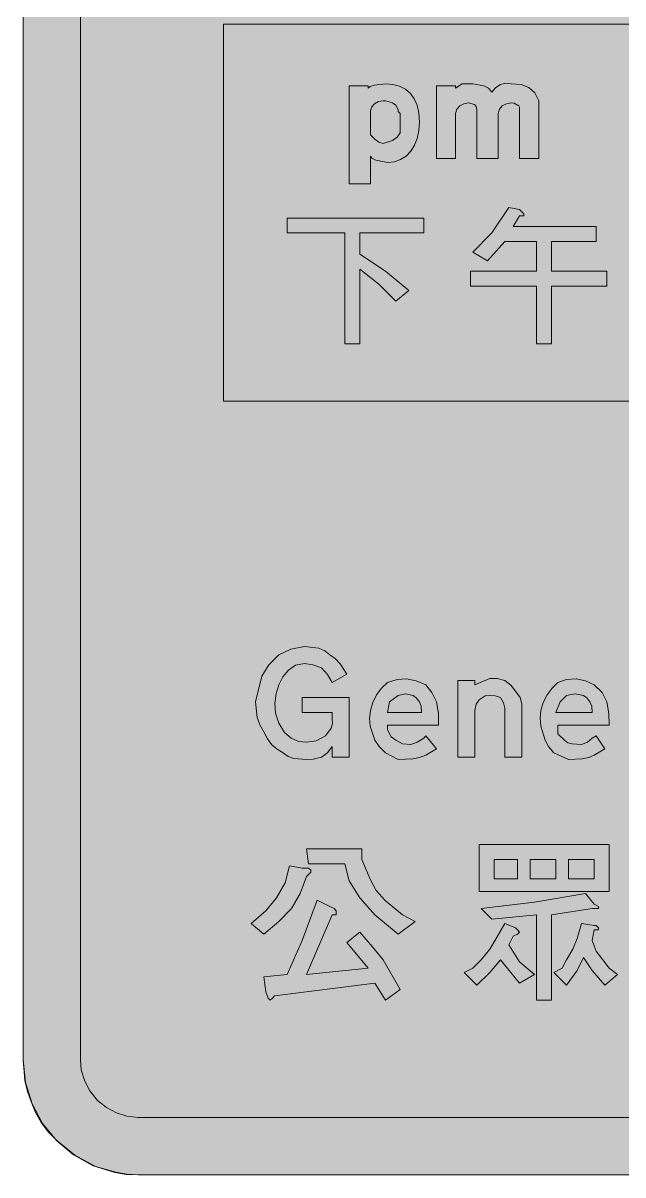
# Model space of a CAD drawing. Header units: metres. Extents: x 164 to 406, y 6 to 266.
# Drawn here: x 163.8 to 214.5, y 6.3 to 103.6 of the extents above; entities that cross this region are included whole.
import ezdxf

# ---------------------------------------------------------------- set-up
doc = ezdxf.new("R2010")
doc.units = ezdxf.units.M
for name, color, linetype, true_color in [('FILL_BLACK_000000', 7, 'Continuous', 0x000000), ('FILL_BLUE_0000FF', 7, 'Continuous', 0x0000ff), ('FILL_WHITE_FFFFFF', 7, 'Continuous', 0xffffff), ('STROKE_BLUE_0000FF', 7, 'Continuous', 0x0000ff)]:
    doc.layers.add(name, color=color, linetype=linetype, true_color=true_color)

msp = doc.modelspace()

# ---------------------------------------------------------------- hatches: boundary and pattern name
at = {"layer": 'FILL_BLACK_000000', "true_color": 0x000000}
h = msp.add_hatch(color=7, dxfattribs=at)
h.dxf.hatch_style = 1
h.paths.add_polyline_path([(197.09, 93.85), (196.85, 93.27), (196.54, 92.77), (196.15, 92.36), (195.69, 92.06), (195.16, 91.87), (194.58, 91.8), (193.59, 92), (193.26, 92.18), (193.14, 92.34), (193.14, 90), (191.34, 90), (191.34, 98.28), (192.96, 98.28), (192.96, 98.1), (193.11, 98.23), (193.48, 98.35), (194.4, 98.46), (195.04, 98.41), (195.61, 98.26), (196.1, 98), (196.52, 97.65), (196.84, 97.19), (197.08, 96.64), (197.23, 95.98), (197.28, 95.22), (197.23, 94.5), (197.09, 93.85)])
h.paths.add_polyline_path([(195.41, 93.95), (195.66, 94.32), (195.66, 95.94), (195.48, 96.12), (195.48, 96.3), (195.29, 96.64), (195.01, 96.86), (194.4, 97.02), (194.22, 97.02), (193.82, 96.96), (193.48, 96.77), (193.23, 96.49), (193.14, 96.12), (193.14, 94.5), (193.14, 94.14), (193.5, 93.78), (193.86, 93.53), (194.22, 93.42), (195.01, 93.67), (195.41, 93.95)], flags=16)
h = msp.add_hatch(color=7, dxfattribs=at)
h.dxf.hatch_style = 1
h.paths.add_polyline_path([(204.28, 96.59), (204.03, 96.31), (203.94, 95.94), (203.94, 92.16), (202.14, 92.16), (202.14, 96.3), (202.08, 96.54), (201.92, 96.71), (201.42, 96.84), (201.02, 96.78), (200.68, 96.59), (200.43, 96.31), (200.34, 95.94), (200.34, 92.16), (198.72, 92.16), (198.72, 98.28), (200.34, 98.28), (200.34, 98.1), (200.88, 98.46), (201.78, 98.46), (202.73, 98.3), (203.1, 98.08), (203.4, 97.74), (203.7, 98.11), (204.08, 98.37), (204.51, 98.5), (205.02, 98.46), (205.87, 98.39), (206.53, 98.15), (207.02, 97.7), (207.36, 97.02), (207.36, 96.84), (207.36, 96.66), (207.36, 92.16), (205.74, 92.16), (205.74, 96.3), (205.74, 96.48), (205.65, 96.64), (205.56, 96.66), (205.29, 96.82), (205.02, 96.84), (204.62, 96.78), (204.28, 96.59)])
h = msp.add_hatch(color=7, dxfattribs=at)
h.dxf.hatch_style = 1
h.paths.add_polyline_path([(203.4, 85.86), (204.84, 88.02), (205.74, 87.84), (206.1, 87.48), (206.1, 87.3), (205.74, 87.3), (205.2, 86.4), (212.22, 86.4), (212.22, 85.14), (208.44, 85.14), (208.44, 82.62), (213.12, 82.62), (213.12, 81.36), (208.44, 81.36), (208.44, 76.5), (207.18, 76.5), (207.18, 81.36), (201.6, 81.36), (201.6, 82.62), (207.18, 82.62), (207.18, 85.14), (204.48, 85.14), (203.04, 83.52), (201.78, 84.24), (203.4, 85.86)])
h = msp.add_hatch(color=7, dxfattribs=at)
h.dxf.hatch_style = 1
h.paths.add_polyline_path([(197.64, 87.12), (197.64, 85.86), (192.24, 85.86), (192.24, 84.06), (194.4, 82.62), (196.38, 81), (195.3, 80.1), (193.86, 81.54), (192.24, 82.8), (192.24, 76.5), (190.98, 76.5), (190.98, 85.86), (186.12, 85.86), (186.12, 87.12), (197.64, 87.12)])
at = {"layer": 'FILL_BLUE_0000FF', "true_color": 0x0000ff}
h = msp.add_hatch(color=7, dxfattribs=at)
h.dxf.hatch_style = 1
h.paths.add_polyline_path([(396, 260.82), (396.94, 260.72), (397.85, 260.44), (398.68, 259.98), (399.42, 259.38), (400.1, 258.62), (400.55, 257.74), (400.79, 256.82), (400.86, 255.96), (400.86, 16.02), (400.82, 15.19), (400.5, 14.22), (400.1, 13.41), (399.42, 12.6), (397.8, 11.52), (396.9, 11.27), (396, 11.16), (173.52, 11.16), (172.58, 11.26), (171.68, 11.54), (170.84, 12), (170.1, 12.6), (169.43, 13.41), (169.02, 14.22), (168.71, 15.19), (168.66, 16.02), (168.66, 255.96), (168.76, 256.94), (169.04, 257.86), (169.49, 258.68), (170.08, 259.4), (170.8, 259.99), (171.62, 260.44), (172.54, 260.72), (173.52, 260.82), (396, 260.82)])
at = {"layer": 'FILL_WHITE_FFFFFF', "true_color": 0xffffff}
h = msp.add_hatch(color=7, dxfattribs=at)
h.dxf.hatch_style = 1
h.paths.add_polyline_path([(405.56, 14.29), (405.34, 13.36), (405, 12.42), (404.66, 11.61), (404.19, 10.8), (403.58, 9.99), (402.84, 9.18), (401.36, 7.97), (399.6, 7.02), (397.8, 6.53), (396.92, 6.36), (396, 6.3), (173.52, 6.3), (172.58, 6.36), (171.65, 6.53), (169.92, 7.02), (168.17, 7.97), (166.68, 9.18), (165.94, 9.91), (165.33, 10.73), (164.86, 11.58), (164.52, 12.42), (164.18, 13.36), (163.96, 14.29), (163.8, 16.02), (163.8, 255.96), (163.96, 257.69), (164.18, 258.62), (164.52, 259.56), (164.86, 260.4), (165.33, 261.25), (165.94, 262.07), (166.68, 262.8), (168.17, 264.02), (169.92, 264.96), (170.76, 265.3), (171.65, 265.52), (173.52, 265.68), (396, 265.68), (397.8, 265.52), (398.68, 265.3), (399.6, 264.96), (401.36, 264.02), (402.84, 262.8), (403.58, 262.07), (404.19, 261.25), (404.66, 260.4), (405, 259.56), (405.34, 258.62), (405.56, 257.69), (405.72, 255.96), (405.72, 16.02), (405.56, 14.29)])
h = msp.add_hatch(color=7, dxfattribs=at)
h.dxf.hatch_style = 1
h.paths.add_polyline_path([(288.18, 103.5), (288.18, 71.64), (180.72, 71.64), (180.72, 103.5), (288.18, 103.5)])
h = msp.add_hatch(color=7, dxfattribs=at)
h.dxf.hatch_style = 1
h.paths.add_polyline_path([(189.9, 47.88), (189.52, 48.58), (189, 49.14), (188.28, 49.39), (187.56, 49.5), (186.82, 49.35), (186.21, 48.94), (185.74, 48.36), (185.4, 47.7), (185.17, 46.97), (185.06, 46.15), (185.12, 45.3), (185.4, 44.46), (185.87, 43.68), (186.44, 43.18), (187.07, 42.92), (187.74, 42.84), (188.55, 42.98), (189.36, 43.38), (189.83, 44.03), (189.94, 44.42), (189.9, 44.82), (189.9, 45.36), (187.38, 45.36), (187.38, 46.62), (191.34, 46.62), (191.34, 41.58), (189.9, 41.58), (189.9, 42.48), (189.52, 41.96), (189, 41.58), (188.3, 41.42), (187.74, 41.4), (186.68, 41.47), (186.2, 41.63), (185.76, 41.94), (185.25, 42.25), (184.82, 42.64), (184.44, 43.13), (184.14, 43.74), (183.8, 44.31), (183.58, 44.93), (183.42, 46.26), (183.96, 48.42), (184.55, 49.39), (185.4, 50.22), (186.41, 50.72), (187.56, 50.94), (188.78, 50.78), (189.28, 50.56), (189.72, 50.22), (190.2, 49.89), (190.58, 49.48), (191.16, 48.6), (189.9, 47.88)])
h = msp.add_hatch(color=7, dxfattribs=at)
h.dxf.hatch_style = 1
h.paths.add_polyline_path([(193.88, 42.48), (193.5, 43.02), (193.12, 44.21), (193.07, 44.87), (193.14, 45.54), (193.34, 46.21), (193.66, 46.85), (194.08, 47.41), (194.58, 47.88), (195.39, 48.16), (196.2, 48.2), (197.01, 48.03), (197.82, 47.7), (198.34, 47.05), (198.72, 46.26), (198.88, 45.27), (198.9, 44.28), (194.58, 44.28), (194.58, 44.1), (194.58, 43.92), (194.76, 43.56), (194.9, 43.29), (195.3, 43.02), (195.86, 42.71), (196.56, 42.66), (197.1, 42.86), (197.64, 43.2), (197.82, 43.38), (198.72, 42.3), (197.82, 41.76), (197.28, 41.55), (196.72, 41.45), (195.48, 41.4), (194.4, 41.94), (193.88, 42.48)])
h.paths.add_polyline_path([(197.44, 45.88), (197.28, 46.26), (197.01, 46.6), (196.74, 46.8), (196.11, 46.94), (195.48, 46.8), (194.76, 46.26), (194.58, 45.36), (197.46, 45.36), (197.44, 45.88)], flags=16)
h = msp.add_hatch(color=7, dxfattribs=at)
h.dxf.hatch_style = 1
h.paths.add_polyline_path([(202.84, 46.76), (202.32, 46.44), (202.07, 46.06), (201.96, 45.54), (201.96, 41.58), (200.52, 41.58), (200.52, 48.06), (201.96, 48.06), (201.96, 47.7), (203.22, 48.24), (203.85, 48.22), (204.48, 48.06), (205, 47.68), (205.38, 47.16), (205.79, 46.62), (205.92, 46.08), (205.92, 41.58), (204.48, 41.58), (204.48, 45.72), (204.37, 46.17), (204.12, 46.62), (203.67, 46.78), (203.22, 46.8), (202.84, 46.76)])
h = msp.add_hatch(color=7, dxfattribs=at)
h.dxf.hatch_style = 1
h.paths.add_polyline_path([(208.19, 42.48), (207.9, 43.02), (207.52, 44.21), (207.47, 44.87), (207.54, 45.54), (207.74, 46.21), (208.06, 46.85), (208.48, 47.41), (208.98, 47.88), (209.71, 48.16), (210.51, 48.2), (211.31, 48.03), (212.04, 47.7), (212.72, 47.05), (213.12, 46.26), (213.28, 45.27), (213.3, 44.28), (208.98, 44.28), (208.98, 44.1), (208.98, 43.92), (208.98, 43.56), (209.52, 43.02), (209.82, 42.81), (210.17, 42.71), (210.96, 42.66), (211.48, 42.86), (211.86, 43.2), (212.22, 43.38), (212.94, 42.3), (212.04, 41.76), (211.58, 41.55), (211.03, 41.45), (209.88, 41.4), (208.62, 41.94), (208.19, 42.48)])
h.paths.add_polyline_path([(211.84, 45.88), (211.68, 46.26), (211.41, 46.6), (211.14, 46.8), (210.42, 46.94), (209.7, 46.8), (209.16, 46.26), (208.8, 45.36), (211.86, 45.36), (211.84, 45.88)], flags=16)
h = msp.add_hatch(color=7, dxfattribs=at)
h.dxf.hatch_style = 1
h.paths.add_polyline_path([(202.32, 34.2), (213.3, 34.2), (213.3, 30.24), (202.32, 30.24), (202.32, 34.2)])
h.paths.add_polyline_path([(203.58, 31.32), (205.56, 31.32), (205.56, 32.94), (203.58, 32.94), (203.58, 31.32)], flags=16)
h.paths.add_polyline_path([(206.64, 32.94), (206.64, 31.32), (208.8, 31.32), (208.8, 32.94), (206.64, 32.94)], flags=16)
h.paths.add_polyline_path([(212.04, 32.94), (209.88, 32.94), (209.88, 31.32), (212.04, 31.32), (212.04, 32.94)], flags=16)
h = msp.add_hatch(color=7, dxfattribs=at)
h.dxf.hatch_style = 1
h.paths.add_polyline_path([(192.42, 33.84), (192.42, 32.94), (193.11, 31.28), (193.63, 30.32), (194.39, 29.49), (195.84, 28.26), (196.92, 27.72), (195.48, 26.64), (193.5, 28.26), (192.24, 29.7), (191.34, 31.14), (190.98, 32.58), (187.92, 32.58), (187.74, 33.84), (192.42, 33.84)])
h = msp.add_hatch(color=7, dxfattribs=at)
h.dxf.hatch_style = 1
h.paths.add_polyline_path([(187.92, 32.22), (188.1, 32.04), (188.1, 31.86), (187.74, 31.5), (187.2, 30.06), (186.48, 28.8), (185.4, 27.72), (184.14, 26.64), (183.06, 27.54), (184.32, 28.62), (185.22, 29.7), (185.94, 30.96), (186.3, 32.4), (187.38, 32.22), (187.92, 32.22)])
h = msp.add_hatch(color=7, dxfattribs=at)
h.dxf.hatch_style = 1
h.paths.add_polyline_path([(190.08, 28.8), (190.26, 28.62), (190.26, 28.26), (189.9, 28.26), (187.74, 23.22), (192.96, 23.76), (191.16, 25.92), (192.24, 26.82), (193.32, 25.56), (194.22, 24.48), (195.66, 21.96), (194.4, 21.06), (193.5, 22.5), (185.04, 21.42), (184.86, 21.24), (184.68, 21.06), (184.5, 21.24), (184.32, 21.78), (184.14, 23.04), (186.12, 23.22), (187.38, 26.1), (188.64, 29.52), (189.72, 28.98), (190.08, 28.8)])
h = msp.add_hatch(color=7, dxfattribs=at)
h.dxf.hatch_style = 1
h.paths.add_polyline_path([(207, 29.34), (211.32, 30.06), (212.04, 29.16), (212.4, 28.98), (212.4, 28.8), (211.86, 28.8), (208.44, 28.26), (208.44, 21.06), (207.18, 21.06), (207.18, 28.26), (203.4, 27.9), (202.5, 28.8), (207, 29.34)])
h = msp.add_hatch(color=7, dxfattribs=at)
h.dxf.hatch_style = 1
h.paths.add_polyline_path([(205.38, 27.18), (205.56, 27), (205.74, 26.82), (205.56, 26.64), (205.2, 26.46), (204.84, 25.74), (205.74, 24.3), (207, 23.22), (205.74, 22.5), (204.12, 24.48), (203.22, 23.4), (202.14, 22.32), (201.06, 23.4), (201.78, 23.76), (202.5, 24.48), (203.22, 25.38), (203.76, 26.28), (204.48, 27.54), (205.38, 27.18)])
h = msp.add_hatch(color=7, dxfattribs=at)
h.dxf.hatch_style = 1
h.paths.add_polyline_path([(212.04, 27.36), (212.22, 27.36), (212.4, 27.18), (212.4, 27), (212.04, 27), (211.86, 26.1), (212.22, 25.2), (212.76, 24.48), (213.3, 23.76), (214.02, 23.22), (212.94, 22.32), (211.86, 23.58), (211.14, 24.66), (210.6, 23.58), (209.7, 22.32), (208.62, 23.4), (209.34, 23.76), (209.7, 24.48), (210.24, 25.38), (210.6, 26.28), (210.96, 27.54), (212.04, 27.36)])

# ---------------------------------------------------------------- linework, layer by layer
at = {"layer": 'FILL_BLACK_000000', "lineweight": 0, "true_color": 0x000000}
for points in [[(197.09, 93.85), (196.85, 93.27), (196.54, 92.77), (196.15, 92.36), (195.69, 92.06), (195.16, 91.87), (194.58, 91.8), (193.59, 92), (193.26, 92.18), (193.14, 92.34), (193.14, 90), (191.34, 90), (191.34, 98.28), (192.96, 98.28), (192.96, 98.1), (193.11, 98.23), (193.48, 98.35), (194.4, 98.46), (195.04, 98.41), (195.61, 98.26), (196.1, 98), (196.52, 97.65), (196.84, 97.19), (197.08, 96.64), (197.23, 95.98), (197.28, 95.22), (197.23, 94.5)], [(204.28, 96.59), (204.03, 96.31), (203.94, 95.94), (203.94, 92.16), (202.14, 92.16), (202.14, 96.3), (202.08, 96.54), (201.92, 96.71), (201.42, 96.84), (201.02, 96.78), (200.68, 96.59), (200.43, 96.31), (200.34, 95.94), (200.34, 92.16), (198.72, 92.16), (198.72, 98.28), (200.34, 98.28), (200.34, 98.1), (200.88, 98.46), (201.78, 98.46), (202.73, 98.3), (203.1, 98.08), (203.4, 97.74), (203.7, 98.11), (204.08, 98.37), (204.51, 98.5), (205.02, 98.46), (205.87, 98.39), (206.53, 98.15), (207.02, 97.7), (207.36, 97.02), (207.36, 96.84), (207.36, 96.66), (207.36, 92.16), (205.74, 92.16), (205.74, 96.3), (205.74, 96.48), (205.65, 96.64), (205.56, 96.66), (205.29, 96.82), (205.02, 96.84), (204.62, 96.78)], [(195.41, 93.95), (195.66, 94.32), (195.66, 95.94), (195.48, 96.12), (195.48, 96.3), (195.29, 96.64), (195.01, 96.86), (194.4, 97.02), (194.22, 97.02), (193.82, 96.96), (193.48, 96.77), (193.23, 96.49), (193.14, 96.12), (193.14, 94.5), (193.14, 94.14), (193.5, 93.78), (193.86, 93.53), (194.22, 93.42), (195.01, 93.67)], [(203.4, 85.86), (204.84, 88.02), (205.74, 87.84), (206.1, 87.48), (206.1, 87.3), (205.74, 87.3), (205.2, 86.4), (212.22, 86.4), (212.22, 85.14), (208.44, 85.14), (208.44, 82.62), (213.12, 82.62), (213.12, 81.36), (208.44, 81.36), (208.44, 76.5), (207.18, 76.5), (207.18, 81.36), (201.6, 81.36), (201.6, 82.62), (207.18, 82.62), (207.18, 85.14), (204.48, 85.14), (203.04, 83.52), (201.78, 84.24)], [(197.64, 87.12), (197.64, 85.86), (192.24, 85.86), (192.24, 84.06), (194.4, 82.62), (196.38, 81), (195.3, 80.1), (193.86, 81.54), (192.24, 82.8), (192.24, 76.5), (190.98, 76.5), (190.98, 85.86), (186.12, 85.86), (186.12, 87.12)]]:
    msp.add_lwpolyline(points, close=True, dxfattribs=at)
at = {"layer": 'FILL_BLUE_0000FF', "lineweight": 0, "true_color": 0x0000ff}
msp.add_lwpolyline([(400.86, 255.96), (400.86, 16.02), (400.82, 15.19), (400.5, 14.22), (400.1, 13.41), (399.42, 12.6), (397.8, 11.52), (396.9, 11.27), (396, 11.16), (173.52, 11.16), (172.58, 11.26), (171.68, 11.54), (170.84, 12), (170.1, 12.6), (169.43, 13.41), (169.02, 14.22), (168.71, 15.19), (168.66, 16.02), (168.66, 255.96)], dxfattribs=at)
at = {"layer": 'FILL_WHITE_FFFFFF', "lineweight": 0, "true_color": 0xffffff}
msp.add_lwpolyline([(396, 6.3), (173.52, 6.3), (172.58, 6.36), (171.65, 6.53), (169.92, 7.02), (168.17, 7.97), (166.68, 9.18), (165.94, 9.91), (165.33, 10.73), (164.86, 11.58), (164.52, 12.42), (164.18, 13.36), (163.96, 14.29), (163.8, 16.02), (163.8, 255.96)], dxfattribs=at)
at = {"layer": 'FILL_WHITE_FFFFFF', "lineweight": 0, "true_color": 0x0000ff}
msp.add_lwpolyline([(288.18, 103.5), (288.18, 71.64), (180.72, 71.64), (180.72, 103.5)], close=True, dxfattribs=at)
at = {"layer": 'FILL_WHITE_FFFFFF', "lineweight": 0, "true_color": 0xffffff}
for points in [[(189.9, 47.88), (189.52, 48.58), (189, 49.14), (188.28, 49.39), (187.56, 49.5), (186.82, 49.35), (186.21, 48.94), (185.74, 48.36), (185.4, 47.7), (185.17, 46.97), (185.06, 46.15), (185.12, 45.3), (185.4, 44.46), (185.87, 43.68), (186.44, 43.18), (187.07, 42.92), (187.74, 42.84), (188.55, 42.98), (189.36, 43.38), (189.83, 44.03), (189.94, 44.42), (189.9, 44.82), (189.9, 45.36), (187.38, 45.36), (187.38, 46.62), (191.34, 46.62), (191.34, 41.58), (189.9, 41.58), (189.9, 42.48), (189.52, 41.96), (189, 41.58), (188.3, 41.42), (187.74, 41.4), (186.68, 41.47), (186.2, 41.63), (185.76, 41.94), (185.25, 42.25), (184.82, 42.64), (184.44, 43.13), (184.14, 43.74), (183.8, 44.31), (183.58, 44.93), (183.42, 46.26), (183.96, 48.42), (184.55, 49.39), (185.4, 50.22), (186.41, 50.72), (187.56, 50.94), (188.78, 50.78), (189.28, 50.56), (189.72, 50.22), (190.2, 49.89), (190.58, 49.48), (191.16, 48.6)], [(193.88, 42.48), (193.5, 43.02), (193.12, 44.21), (193.07, 44.87), (193.14, 45.54), (193.34, 46.21), (193.66, 46.85), (194.08, 47.41), (194.58, 47.88), (195.39, 48.16), (196.2, 48.2), (197.01, 48.03), (197.82, 47.7), (198.34, 47.05), (198.72, 46.26), (198.88, 45.27), (198.9, 44.28), (194.58, 44.28), (194.58, 44.1), (194.58, 43.92), (194.76, 43.56), (194.9, 43.29), (195.3, 43.02), (195.86, 42.71), (196.56, 42.66), (197.1, 42.86), (197.64, 43.2), (197.82, 43.38), (198.72, 42.3), (197.82, 41.76), (197.28, 41.55), (196.72, 41.45), (195.48, 41.4), (194.4, 41.94)], [(202.84, 46.76), (202.32, 46.44), (202.07, 46.06), (201.96, 45.54), (201.96, 41.58), (200.52, 41.58), (200.52, 48.06), (201.96, 48.06), (201.96, 47.7), (203.22, 48.24), (203.85, 48.22), (204.48, 48.06), (205, 47.68), (205.38, 47.16), (205.79, 46.62), (205.92, 46.08), (205.92, 41.58), (204.48, 41.58), (204.48, 45.72), (204.37, 46.17), (204.12, 46.62), (203.67, 46.78), (203.22, 46.8)], [(208.19, 42.48), (207.9, 43.02), (207.52, 44.21), (207.47, 44.87), (207.54, 45.54), (207.74, 46.21), (208.06, 46.85), (208.48, 47.41), (208.98, 47.88), (209.71, 48.16), (210.51, 48.2), (211.31, 48.03), (212.04, 47.7), (212.72, 47.05), (213.12, 46.26), (213.28, 45.27), (213.3, 44.28), (208.98, 44.28), (208.98, 44.1), (208.98, 43.92), (208.98, 43.56), (209.52, 43.02), (209.82, 42.81), (210.17, 42.71), (210.96, 42.66), (211.48, 42.86), (211.86, 43.2), (212.22, 43.38), (212.94, 42.3), (212.04, 41.76), (211.58, 41.55), (211.03, 41.45), (209.88, 41.4), (208.62, 41.94)], [(197.44, 45.88), (197.28, 46.26), (197.01, 46.6), (196.74, 46.8), (196.11, 46.94), (195.48, 46.8), (194.76, 46.26), (194.58, 45.36), (197.46, 45.36)], [(211.84, 45.88), (211.68, 46.26), (211.41, 46.6), (211.14, 46.8), (210.42, 46.94), (209.7, 46.8), (209.16, 46.26), (208.8, 45.36), (211.86, 45.36)], [(202.32, 34.2), (213.3, 34.2), (213.3, 30.24), (202.32, 30.24)], [(192.42, 33.84), (192.42, 32.94), (193.11, 31.28), (193.63, 30.32), (194.39, 29.49), (195.84, 28.26), (196.92, 27.72), (195.48, 26.64), (193.5, 28.26), (192.24, 29.7), (191.34, 31.14), (190.98, 32.58), (187.92, 32.58), (187.74, 33.84)], [(187.92, 32.22), (188.1, 32.04), (188.1, 31.86), (187.74, 31.5), (187.2, 30.06), (186.48, 28.8), (185.4, 27.72), (184.14, 26.64), (183.06, 27.54), (184.32, 28.62), (185.22, 29.7), (185.94, 30.96), (186.3, 32.4), (187.38, 32.22)], [(203.58, 31.32), (205.56, 31.32), (205.56, 32.94), (203.58, 32.94)], [(206.64, 32.94), (206.64, 31.32), (208.8, 31.32), (208.8, 32.94)], [(212.04, 32.94), (209.88, 32.94), (209.88, 31.32), (212.04, 31.32)], [(190.08, 28.8), (190.26, 28.62), (190.26, 28.26), (189.9, 28.26), (187.74, 23.22), (192.96, 23.76), (191.16, 25.92), (192.24, 26.82), (193.32, 25.56), (194.22, 24.48), (195.66, 21.96), (194.4, 21.06), (193.5, 22.5), (185.04, 21.42), (184.86, 21.24), (184.68, 21.06), (184.5, 21.24), (184.32, 21.78), (184.14, 23.04), (186.12, 23.22), (187.38, 26.1), (188.64, 29.52), (189.72, 28.98)], [(207, 29.34), (211.32, 30.06), (212.04, 29.16), (212.4, 28.98), (212.4, 28.8), (211.86, 28.8), (208.44, 28.26), (208.44, 21.06), (207.18, 21.06), (207.18, 28.26), (203.4, 27.9), (202.5, 28.8)], [(205.38, 27.18), (205.56, 27), (205.74, 26.82), (205.56, 26.64), (205.2, 26.46), (204.84, 25.74), (205.74, 24.3), (207, 23.22), (205.74, 22.5), (204.12, 24.48), (203.22, 23.4), (202.14, 22.32), (201.06, 23.4), (201.78, 23.76), (202.5, 24.48), (203.22, 25.38), (203.76, 26.28), (204.48, 27.54)], [(212.04, 27.36), (212.22, 27.36), (212.4, 27.18), (212.4, 27), (212.04, 27), (211.86, 26.1), (212.22, 25.2), (212.76, 24.48), (213.3, 23.76), (214.02, 23.22), (212.94, 22.32), (211.86, 23.58), (211.14, 24.66), (210.6, 23.58), (209.7, 22.32), (208.62, 23.4), (209.34, 23.76), (209.7, 24.48), (210.24, 25.38), (210.6, 26.28), (210.96, 27.54)]]:
    msp.add_lwpolyline(points, close=True, dxfattribs=at)
at = {"layer": 'STROKE_BLUE_0000FF', "lineweight": 0, "true_color": 0x0000ff}
for points in [[(163.8, 255.96), (163.8, 16.02)], [(163.8, 16.02), (163.997, 14.104), (164.56, 12.299), (165.452, 10.651), (166.635, 9.203), (168.072, 7.999), (169.724, 7.085), (171.552, 6.504), (172.521, 6.352), (173.52, 6.3)], [(173.52, 6.3), (396, 6.3)]]:
    msp.add_lwpolyline(points, dxfattribs=at)

doc.saveas('drawing.dxf')
